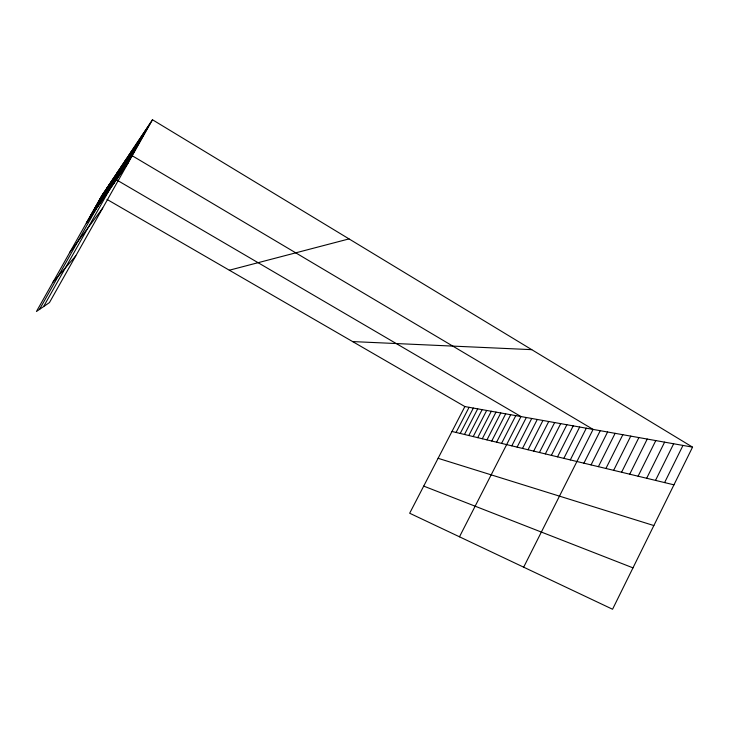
<?xml version="1.0" encoding="UTF-8"?>
<svg xmlns="http://www.w3.org/2000/svg" width="729" height="729" viewBox="0 0 729 729"><rect width="100%" height="100%" fill="white"/><g stroke="black" fill="none" stroke-linecap="round" stroke-linejoin="round"><path stroke-width="1.09" d="M664.602 482.58L682.973 445.419M692.55 447.132L612.56 609.244L409.671 513.234L464.874 406.563L692.55 447.132L152.479 119.756L101.495 196.219L36.45 311.483L49.444 302.59L152.479 119.756M646.678 478.27L664.611 442.148M655.517 480.393L673.669 443.761M621.582 472.237L638.886 437.564M629.719 474.196L647.234 439.058M638.085 476.201L655.799 440.58M605.927 468.474L622.839 434.703M613.654 470.333L630.758 436.115M583.902 463.179L600.249 430.684M591.055 464.902L607.594 431.987M598.4 466.66L615.121 433.336M563.845 458.359L579.683 427.021M570.306 459.908L586.307 428.196M523.668 567.18L593.096 429.408L129.543 154.156L43.576 306.599M545.338 453.912L560.692 423.631M551.37 455.361L566.88 424.734M557.53 456.837L573.213 425.864M528.033 449.747L542.941 420.469M533.674 451.105L548.727 421.499M539.442 452.49L554.651 422.556M459.48 536.808L520.989 416.56L113.569 178.113L39.512 309.388M511.822 445.847L526.311 417.507M517.116 447.123L531.733 418.473M522.511 448.417L537.282 419.457M486.972 439.879L500.796 412.96M491.738 441.027L505.689 413.835M496.604 442.193L510.692 414.719M501.579 443.387L515.786 415.63M468.811 435.514L482.151 409.634M473.212 436.571L486.671 410.445M477.714 437.646L491.291 411.265M482.297 438.749L495.993 412.104M456.072 432.452L469.075 407.311M460.236 433.445L473.349 408.067M464.482 434.466L477.705 408.851M87.061 222.044L102.388 194.88M87.817 220.96L103.299 193.513M88.583 219.848L104.229 192.119M89.366 218.718L105.176 190.697M90.168 217.561L107.136 187.754M91.827 215.164L108.156 186.232M92.683 213.934L109.186 184.683M93.558 212.668L110.243 183.097M94.46 211.374L111.327 181.475M95.371 210.052L112.439 179.817M97.276 207.318L114.726 176.372M98.251 205.897L115.911 174.595M99.262 204.448L117.132 172.773M100.292 202.963L118.371 170.905M101.349 201.441L119.647 168.991M102.434 199.874L120.959 167.032M103.545 198.279L122.299 165.018M104.684 196.63L123.675 162.959M105.851 194.944L125.078 160.845M107.045 193.221L126.527 158.676M108.275 191.445L128.012 156.443M110.881 187.69L131.156 151.732M112.257 185.704L132.815 149.245M113.678 183.662L134.528 146.675M115.136 181.557L136.287 144.041M116.64 179.389L138.1 141.317M118.189 177.156L139.968 138.519M119.784 174.851L141.891 135.63M121.424 172.481L143.877 132.66M123.128 170.03L145.928 129.589M124.878 167.497L148.042 126.418M126.691 164.891L150.22 123.137M86.323 223.11L128.559 162.193M69.957 252.097L102.698 208.093M53.007 282.15L75.798 255.824M229.334 270.213L349.036 238.902M352.626 341.582L531.751 349.656M451.989 431.468L673.951 484.831M438.102 458.304L653.849 525.554M423.713 486.106L632.982 567.855M101.495 196.219L104.265 197.823M107.026 199.418L464.874 406.563"/></g></svg>
